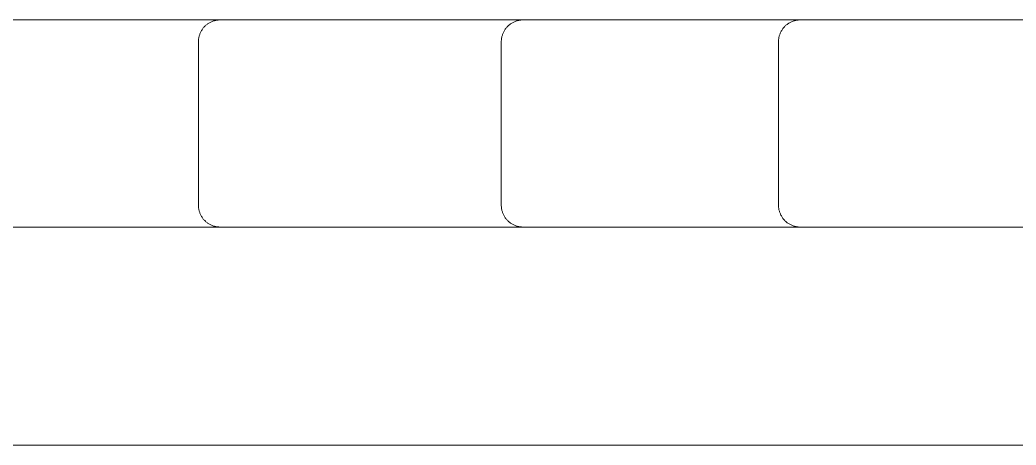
# Model space of a CAD drawing. Header units: inches. Extents: x -6 to 195, y -3 to 126.
# Drawn here: x 150.34 to 157.53, y 123.28 to 126.35 of the extents above; entities that cross this region are included whole.
import ezdxf

# ---------------------------------------------------------------- set-up
doc = ezdxf.new("R2010")
doc.units = ezdxf.units.IN
doc.layers.add('ZANO_R', color=7, linetype='Continuous', lineweight=0)

msp = doc.modelspace()

# ---------------------------------------------------------------- linework, layer by layer
at = {"layer": 'ZANO_R'}
for p, q in [((151.3245357362407, 126.3482925959115), (149.4174810509999, 126.3482925959115)), ((151.7822822811895, 126.3482925959115), (151.3245357362407, 126.3482925959115)), ((151.6477280095642, 126.272636505551), (151.6506000229488, 126.2771826360481)), ((151.6506000229488, 126.2771826360481), (151.6536255719561, 126.2816280625275)), ((151.6536255719561, 126.2816280625275), (151.6568011289314, 126.2859676018206)), ((151.6568011289314, 126.2859676018206), (151.6601229913172, 126.2901961942184)), ((151.6601229913172, 126.2901961942184), (151.6635872859702, 126.2943089093719)), ((151.6635872859702, 126.2943089093719), (151.6671899736784, 126.298300952039)), ((151.6671899736784, 126.298300952039), (151.6709268538689, 126.3021676676767)), ((151.6709268538689, 126.3021676676767), (151.6747935695062, 126.3059045478672)), ((151.6747935695062, 126.3059045478672), (151.6787856121732, 126.309507235575)), ((151.6787856121732, 126.309507235575), (151.6828983273267, 126.3129715302284)), ((151.6828983273267, 126.3129715302284), (151.687126919725, 126.3162933926142)), ((151.687126919725, 126.3162933926142), (151.6914664590181, 126.3194689495895)), ((151.6914664590181, 126.3194689495895), (151.695911885497, 126.3224944985968)), ((151.695911885497, 126.3224944985968), (151.7004580159942, 126.3253665119814)), ((151.7004580159942, 126.3253665119814), (151.7050995499244, 126.3280816411043)), ((151.7050995499244, 126.3280816411043), (151.7098310754664, 126.3306367202463)), ((151.7098310754664, 126.3306367202463), (151.7146470758739, 126.3330287702993)), ((151.7146470758739, 126.3330287702993), (151.719541935905, 126.33525500224)), ((151.719541935905, 126.33525500224), (151.7245099483721, 126.3373128203816)), ((151.7245099483721, 126.3373128203816), (151.7295453207948, 126.3391998254006)), ((151.7295453207948, 126.3391998254006), (151.7346421821549, 126.3409138171328)), ((151.7346421821549, 126.3409138171328), (151.7397945897387, 126.3424527971406)), ((151.7397945897387, 126.3424527971406), (151.7449965360706, 126.3438149710428)), ((151.7449965360706, 126.3438149710428), (151.7502419559132, 126.3449987506051)), ((151.7502419559132, 126.3449987506051), (151.7555247333421, 126.3460027555934)), ((151.7555247333421, 126.3460027555934), (151.7608387088744, 126.346825815383)), ((151.7608387088744, 126.346825815383), (151.7661776866535, 126.3474669703232)), ((151.7661776866535, 126.3474669703232), (151.7715354416687, 126.3479254728554)), ((151.7715354416687, 126.3479254728554), (151.7769057270184, 126.3482007883867)), ((151.7769057270184, 126.3482007883867), (151.7822822811895, 126.3482925959115)), ((153.548634404372, 126.3482925959115), (151.7822822811895, 126.3482925959115)), ((153.9656363949512, 126.3482925959115), (153.548634404372, 126.3482925959115)), ((153.8354648597256, 126.272636505561), (153.8383368731102, 126.2771826360586)), ((153.8383368731102, 126.2771826360586), (153.8413624221175, 126.2816280625384)), ((153.8413624221175, 126.2816280625384), (153.8445379790928, 126.2859676018315)), ((153.8445379790928, 126.2859676018315), (153.8478598414786, 126.2901961942302)), ((153.8478598414786, 126.2901961942302), (153.8513241361316, 126.2943089093842)), ((153.8513241361316, 126.2943089093842), (153.8549268238403, 126.2983009520517)), ((153.8549268238403, 126.2983009520517), (153.8586637040307, 126.3021676676894)), ((153.8586637040307, 126.3021676676894), (153.8625304196685, 126.3059045478799)), ((153.8625304196685, 126.3059045478799), (153.866522462336, 126.3095072355882)), ((153.866522462336, 126.3095072355882), (153.8706351774899, 126.3129715302416)), ((153.8706351774899, 126.3129715302416), (153.8748637698886, 126.3162933926274)), ((153.8748637698886, 126.3162933926274), (153.8792033091818, 126.3194689496027)), ((153.8792033091818, 126.3194689496027), (153.8836487356616, 126.32249449861)), ((153.8836487356616, 126.32249449861), (153.8881948661592, 126.3253665119946)), ((153.8881948661592, 126.3253665119946), (153.8928364000899, 126.328081641117)), ((153.8928364000899, 126.328081641117), (153.8975679256328, 126.330636720259)), ((153.8975679256328, 126.330636720259), (153.9023839260408, 126.3330287703116)), ((153.9023839260408, 126.3330287703116), (153.9072787860723, 126.3352550022519)), ((153.9072787860723, 126.3352550022519), (153.9122467985403, 126.337312820393)), ((153.9122467985403, 126.337312820393), (153.917282170964, 126.339199825411)), ((153.917282170964, 126.339199825411), (153.9223790323244, 126.3409138171428)), ((153.9223790323244, 126.3409138171428), (153.9275314399092, 126.3424527971501)), ((153.9275314399092, 126.3424527971501), (153.9327333862416, 126.343814971051)), ((153.9327333862416, 126.343814971051), (153.9379788060846, 126.3449987506124)), ((153.9379788060846, 126.3449987506124), (153.943261583514, 126.3460027555998)), ((153.943261583514, 126.3460027555998), (153.9485755590472, 126.3468258153885)), ((153.9485755590472, 126.3468258153885), (153.9539145368267, 126.3474669703273)), ((153.9539145368267, 126.3474669703273), (153.9592722918424, 126.3479254728582)), ((153.9592722918424, 126.3479254728582), (153.9646425771925, 126.3482007883881)), ((153.9646425771925, 126.3482007883881), (153.9700191313646, 126.3482925959115)), ((155.5888899398637, 126.3482925959115), (153.9700191313646, 126.3482925959115)), ((155.9680597675392, 126.3482925959115), (155.5888899398637, 126.3482925959115)), ((155.8377414235702, 126.2726365055728), (155.8406134369548, 126.2771826360713)), ((155.8406134369548, 126.2771826360713), (155.8436389859617, 126.2816280625516)), ((155.8436389859617, 126.2816280625516), (155.846814542937, 126.2859676018456)), ((155.846814542937, 126.2859676018456), (155.8501364053227, 126.2901961942448)), ((155.8501364053227, 126.2901961942448), (155.8536006999766, 126.2943089093992)), ((155.8536006999766, 126.2943089093992), (155.8572033876849, 126.2983009520672)), ((155.8572033876849, 126.2983009520672), (155.8609402678758, 126.3021676677054)), ((155.8609402678758, 126.3021676677054), (155.864806983514, 126.3059045478963)), ((155.864806983514, 126.3059045478963), (155.8687990261819, 126.309507235605)), ((155.8687990261819, 126.309507235605), (155.8729117413368, 126.3129715302584)), ((155.8729117413368, 126.3129715302584), (155.8771403337355, 126.3162933926442)), ((155.8771403337355, 126.3162933926442), (155.88147987303, 126.3194689496195)), ((155.88147987303, 126.3194689496195), (155.8859252995103, 126.3224944986268)), ((155.8859252995103, 126.3224944986268), (155.8904714300083, 126.325366512011)), ((155.8904714300083, 126.325366512011), (155.8951129639399, 126.3280816411334)), ((155.8951129639399, 126.3280816411334), (155.8998444894837, 126.3306367202749)), ((155.8998444894837, 126.3306367202749), (155.9046604898922, 126.333028770327)), ((155.9046604898922, 126.333028770327), (155.9095553499246, 126.3352550022669)), ((155.9095553499246, 126.3352550022669), (155.9145233623935, 126.3373128204075)), ((155.9145233623935, 126.3373128204075), (155.9195587348181, 126.3391998254247)), ((155.9195587348181, 126.3391998254247), (155.924655596179, 126.3409138171555)), ((155.924655596179, 126.3409138171555), (155.9298080037647, 126.3424527971615)), ((155.9298080037647, 126.3424527971615), (155.935009950098, 126.3438149710619)), ((155.935009950098, 126.3438149710619), (155.940255369942, 126.3449987506219)), ((155.940255369942, 126.3449987506219), (155.9455381473722, 126.346002755608)), ((155.9455381473722, 126.346002755608), (155.9508521229063, 126.3468258153953)), ((155.9508521229063, 126.3468258153953), (155.9561911006858, 126.3474669703323)), ((155.9561911006858, 126.3474669703323), (155.9615488557029, 126.3479254728618)), ((155.9615488557029, 126.3479254728618), (155.9669191410535, 126.3482007883899)), ((155.9669191410535, 126.3482007883899), (155.9722956952255, 126.3482925959115)), ((157.4374724273848, 126.3482925959115), (155.9722956952255, 126.3482925959115)), ((157.7773160797697, 126.3482925959115), (157.4374724273848, 126.3482925959115)), ((151.6251690486902, 126.2015590798765), (151.6256275512224, 126.2069168348921)), ((151.6256275512224, 126.2069168348921), (151.6262687061626, 126.2122558126707)), ((151.6262687061626, 126.2122558126707), (151.6270917659522, 126.2175697882035)), ((151.6270917659522, 126.2175697882035), (151.6280957709405, 126.2228525656319)), ((151.6280957709405, 126.2228525656319), (151.6292795505028, 126.228097985475)), ((151.6292795505028, 126.228097985475), (151.6306417244045, 126.2332999318069)), ((151.6306417244045, 126.2332999318069), (151.6321807044128, 126.2384523393907)), ((151.6321807044128, 126.2384523393907), (151.633894696145, 126.2435492007503)), ((151.633894696145, 126.2435492007503), (151.635781701164, 126.2485845731735)), ((151.635781701164, 126.2485845731735), (151.6378395193055, 126.2535525856406)), ((151.6378395193055, 126.2535525856406), (151.6400657512463, 126.2584474456717)), ((151.6400657512463, 126.2584474456717), (151.6424578012993, 126.2632634460788)), ((151.6424578012993, 126.2632634460788), (151.6450128804413, 126.2679949716212)), ((151.6450128804413, 126.2679949716212), (151.6477280095642, 126.272636505551)), ((153.812905898862, 126.2015590798774), (153.8133644013928, 126.2069168348935)), ((153.8133644013928, 126.2069168348935), (153.8140055563317, 126.212255812673)), ((153.8140055563317, 126.212255812673), (153.8148286161204, 126.2175697882058)), ((153.8148286161204, 126.2175697882058), (153.8158326211078, 126.2228525656355)), ((153.8158326211078, 126.2228525656355), (153.8170164006688, 126.2280979854786)), ((153.8170164006688, 126.2280979854786), (153.81837857457, 126.233299931811)), ((153.81837857457, 126.233299931811), (153.8199175545774, 126.2384523393957)), ((153.8199175545774, 126.2384523393957), (153.8216315463092, 126.2435492007562)), ((153.8216315463092, 126.2435492007562), (153.8235185513272, 126.2485845731799)), ((153.8235185513272, 126.2485845731799), (153.8255763694683, 126.2535525856479)), ((153.8255763694683, 126.2535525856479), (153.8278026014086, 126.2584474456794)), ((153.8278026014086, 126.2584474456794), (153.8301946514612, 126.2632634460874)), ((153.8301946514612, 126.2632634460874), (153.8327497306027, 126.2679949716303)), ((153.8327497306027, 126.2679949716303), (153.8354648597256, 126.272636505561)), ((155.8151824627198, 126.2015590798787), (155.8156409652493, 126.2069168348953)), ((155.8156409652493, 126.2069168348953), (155.8162821201863, 126.2122558126753)), ((155.8162821201863, 126.2122558126753), (155.8171051799736, 126.2175697882094)), ((155.8171051799736, 126.2175697882094), (155.8181091849597, 126.2228525656392)), ((155.8181091849597, 126.2228525656392), (155.8192929645197, 126.2280979854836)), ((155.8192929645197, 126.2280979854836), (155.8206551384201, 126.2332999318169)), ((155.8206551384201, 126.2332999318169), (155.8221941184261, 126.2384523394021)), ((155.8221941184261, 126.2384523394021), (155.8239081101569, 126.2435492007635)), ((155.8239081101569, 126.2435492007635), (155.8257951151741, 126.2485845731881)), ((155.8257951151741, 126.2485845731881), (155.8278529333147, 126.2535525856565)), ((155.8278529333147, 126.2535525856565), (155.8300791652541, 126.2584474456894)), ((155.8300791652541, 126.2584474456894), (155.8324712153067, 126.2632634460979)), ((155.8324712153067, 126.2632634460979), (155.8350262944477, 126.2679949716412)), ((155.8350262944477, 126.2679949716412), (155.8377414235702, 126.2726365055728)), ((151.6248019256341, 126.1908122403556), (151.6248937331588, 126.1961887945272)), ((151.6248019256341, 125.0097095736892), (151.6248019256341, 126.1908122403556)), ((151.6248937331588, 126.1961887945272), (151.6251690486902, 126.2015590798765)), ((153.8125387758087, 126.1908122403556), (153.8126305833321, 126.1961887945276)), ((153.8125387758087, 125.0097095736892), (153.8125387758087, 126.1908122403556)), ((153.8126305833321, 126.1961887945276), (153.812905898862, 126.2015590798774)), ((155.8148153396701, 126.1908122403556), (155.8149071471917, 126.1961887945281)), ((155.8148153396701, 125.0097095736892), (155.8148153396701, 126.1908122403556)), ((155.8149071471917, 126.1961887945281), (155.8151824627198, 126.2015590798787)), ((151.6248937331593, 125.0043330195181), (151.6248019256341, 125.0097095736892)), ((151.6251690486911, 124.9989627341683), (151.6248937331593, 125.0043330195181)), ((151.6256275512237, 124.9936049791531), (151.6251690486911, 124.9989627341683)), ((151.626268706164, 124.9882660013745), (151.6256275512237, 124.9936049791531)), ((151.627091765954, 124.9829520258422), (151.626268706164, 124.9882660013745)), ((151.6280957709428, 124.9776692484138), (151.627091765954, 124.9829520258422)), ((153.8126305833339, 125.0043330195181), (153.8125387758091, 125.0097095736892)), ((153.8129058988657, 124.9989627341683), (153.8126305833339, 125.0043330195181)), ((153.8133644013983, 124.9936049791531), (153.8129058988657, 124.9989627341683)), ((153.8140055563385, 124.9882660013745), (153.8133644013983, 124.9936049791531)), ((153.8148286161286, 124.9829520258422), (153.8140055563385, 124.9882660013745)), ((153.8158326211174, 124.9776692484138), (153.8148286161286, 124.9829520258422)), ((155.8149079157934, 125.004310567138), (155.8148153396701, 125.0097095736892)), ((155.8151855353231, 124.9989179082881), (155.8149079157934, 125.004310567138)), ((155.815647871857, 124.9935379373769), (155.8151855353231, 124.9989179082881)), ((155.8162943818188, 124.9881769797248), (155.815647871857, 124.9935379373769)), ((155.8171243050961, 124.9828413382984), (155.8162943818188, 124.9881769797248)), ((155.8181366659342, 124.9775372862996), (155.8171243050961, 124.9828413382984)), ((151.6292795505051, 124.9724238285712), (151.6280957709428, 124.9776692484138)), ((151.6306417244077, 124.9672218822398), (151.6292795505051, 124.9724238285712)), ((151.632180704416, 124.9620694746554), (151.6306417244077, 124.9672218822398)), ((151.6338946961482, 124.9569726132959), (151.632180704416, 124.9620694746554)), ((151.6357817011672, 124.9519372408731), (151.6338946961482, 124.9569726132959)), ((151.6378395193092, 124.9469692284065), (151.6357817011672, 124.9519372408731)), ((151.6400657512499, 124.9420743683754), (151.6378395193092, 124.9469692284065)), ((151.642457801303, 124.9372583679683), (151.6400657512499, 124.9420743683754)), ((151.6450128804449, 124.9325268424263), (151.642457801303, 124.9372583679683)), ((151.6477280095683, 124.9278853084966), (151.6450128804449, 124.9325268424263)), ((151.6506000229529, 124.9233391779994), (151.6477280095683, 124.9278853084966)), ((151.6536255719602, 124.9188937515205), (151.6506000229529, 124.9233391779994)), ((151.6568011289355, 124.9145542122278), (151.6536255719602, 124.9188937515205)), ((151.6601229913208, 124.9103256198296), (151.6568011289355, 124.9145542122278)), ((151.6635872859742, 124.9062129046765), (151.6601229913208, 124.9103256198296)), ((153.8170164006801, 124.9724238285712), (153.8158326211174, 124.9776692484138)), ((153.8183785745823, 124.9672218822393), (153.8170164006801, 124.9724238285712)), ((153.8199175545906, 124.9620694746554), (153.8183785745823, 124.9672218822393)), ((153.8216315463228, 124.9569726132959), (153.8199175545906, 124.9620694746554)), ((153.8235185513417, 124.9519372408731), (153.8216315463228, 124.9569726132959)), ((153.8255763694838, 124.9469692284065), (153.8235185513417, 124.9519372408731)), ((153.8278026014245, 124.9420743683754), (153.8255763694838, 124.9469692284065)), ((153.8301946514775, 124.9372583679683), (153.8278026014245, 124.9420743683754)), ((153.83274973062, 124.9325268424263), (153.8301946514775, 124.9372583679683)), ((153.8354648597428, 124.9278853084966), (153.83274973062, 124.9325268424263)), ((153.8383368731274, 124.9233391779994), (153.8354648597428, 124.9278853084966)), ((153.8413624221348, 124.9188937515205), (153.8383368731274, 124.9233391779994)), ((153.8445379791101, 124.9145542122278), (153.8413624221348, 124.9188937515205)), ((153.8478598414958, 124.9103256198296), (153.8445379791101, 124.9145542122278)), ((153.8513241361488, 124.9062129046761), (153.8478598414958, 124.9103256198296)), ((155.8193302740838, 124.9722710597889), (155.8181366659342, 124.9775372862996)), ((155.8207037262, 124.9670488503557), (155.8193302740838, 124.9722710597889)), ((155.8222554074928, 124.9618767978386), (155.8207037262, 124.9670488503557)), ((155.8239834936248, 124.9567609831042), (155.8222554074928, 124.9618767978386)), ((155.8258859528569, 124.9517074209007), (155.8239834936248, 124.9567609831042)), ((155.8279605484358, 124.9467220527836), (155.8258859528569, 124.9517074209007)), ((155.8302048412261, 124.9418107401334), (155.8279605484358, 124.9467220527836)), ((155.8326161925752, 124.9369792572611), (155.8302048412261, 124.9418107401334)), ((155.8351917674177, 124.93223328462), (155.8326161925752, 124.9369792572611)), ((155.8379285376077, 124.9275784021293), (155.8351917674177, 124.93223328462)), ((155.8408232854795, 124.9230200826109), (155.8379285376077, 124.9275784021293)), ((155.8438726076306, 124.9185636853554), (155.8408232854795, 124.9230200826109)), ((155.8470729189221, 124.9142144498237), (155.8438726076306, 124.9185636853554)), ((155.8504204566957, 124.9099774894826), (155.8470729189221, 124.9142144498237)), ((155.8539112851959, 124.9058577857968), (155.8504204566957, 124.9099774894826)), ((135.0537453258758, 124.8522292181337), (164.4632017258791, 124.8522292181333)), ((151.6671899736821, 124.9022208620095), (151.6635872859742, 124.9062129046765)), ((151.6709268538725, 124.8983541463722), (151.6671899736821, 124.9022208620095)), ((151.6747935695103, 124.8946172661817), (151.6709268538725, 124.8983541463722)), ((151.6787856121769, 124.8910145784735), (151.6747935695103, 124.8946172661817)), ((151.6828983273303, 124.8875502838205), (151.6787856121769, 124.8910145784735)), ((151.6871269197281, 124.8842284214347), (151.6828983273303, 124.8875502838205)), ((151.6914664590208, 124.8810528644594), (151.6871269197281, 124.8842284214347)), ((151.6959118855002, 124.8780273154521), (151.6914664590208, 124.8810528644594)), ((151.7004580159969, 124.8751553020675), (151.6959118855002, 124.8780273154521)), ((151.7050995499271, 124.8724401729446), (151.7004580159969, 124.8751553020675)), ((151.7098310754691, 124.8698850938026), (151.7050995499271, 124.8724401729446)), ((151.7146470758762, 124.8674930437492), (151.7098310754691, 124.8698850938026)), ((151.7195419359068, 124.8652668118084), (151.7146470758762, 124.8674930437492)), ((151.7245099483739, 124.8632089936664), (151.7195419359068, 124.8652668118084)), ((151.7295453207967, 124.8613219886474), (151.7245099483739, 124.8632089936664)), ((151.7346421821562, 124.8596079969152), (151.7295453207967, 124.8613219886474)), ((151.7397945897401, 124.8580690169069), (151.7346421821562, 124.8596079969152)), ((151.7449965360715, 124.8567068430048), (151.7397945897401, 124.8580690169069)), ((151.7502419559141, 124.855523063442), (151.7449965360715, 124.8567068430048)), ((151.7555247333426, 124.8545190584532), (151.7502419559141, 124.855523063442)), ((151.7608387088753, 124.8536959986632), (151.7555247333426, 124.8545190584532)), ((151.7661776866535, 124.8530548437229), (151.7608387088753, 124.8536959986632)), ((151.7715354416691, 124.8525963411903), (151.7661776866535, 124.8530548437229)), ((151.7769057270184, 124.8523210256585), (151.7715354416691, 124.8525963411903)), ((151.7822822811895, 124.8522292181337), (151.7769057270184, 124.8523210256585)), ((153.8549268238571, 124.9022208620095), (153.8513241361488, 124.9062129046761)), ((153.8586637040471, 124.8983541463717), (153.8549268238571, 124.9022208620095)), ((153.8625304196848, 124.8946172661817), (153.8586637040471, 124.8983541463717)), ((153.8665224623514, 124.8910145784735), (153.8625304196848, 124.8946172661817)), ((153.8706351775049, 124.8875502838205), (153.8665224623514, 124.8910145784735)), ((153.8748637699027, 124.8842284214347), (153.8706351775049, 124.8875502838205)), ((153.8792033091959, 124.8810528644594), (153.8748637699027, 124.8842284214347)), ((153.8836487356748, 124.8780273154521), (153.8792033091959, 124.8810528644594)), ((153.8881948661719, 124.8751553020675), (153.8836487356748, 124.8780273154521)), ((153.8928364001017, 124.8724401729446), (153.8881948661719, 124.8751553020675)), ((153.8975679256437, 124.8698850938026), (153.8928364001017, 124.8724401729446)), ((153.9023839260508, 124.8674930437492), (153.8975679256437, 124.8698850938026)), ((153.9072787860814, 124.8652668118084), (153.9023839260508, 124.8674930437492)), ((153.9122467985485, 124.8632089936664), (153.9072787860814, 124.8652668118084)), ((153.9172821709712, 124.8613219886474), (153.9122467985485, 124.8632089936664)), ((153.9223790323308, 124.8596079969152), (153.9172821709712, 124.8613219886474)), ((153.9275314399147, 124.8580690169069), (153.9223790323308, 124.8596079969152)), ((153.9327333862466, 124.8567068430048), (153.9275314399147, 124.8580690169069)), ((153.9379788060887, 124.855523063442), (153.9327333862466, 124.8567068430048)), ((153.9432615835176, 124.8545190584532), (153.9379788060887, 124.855523063442)), ((153.9485755590499, 124.8536959986632), (153.9432615835176, 124.8545190584532)), ((153.9539145368285, 124.8530548437229), (153.9485755590499, 124.8536959986632)), ((153.9592722918437, 124.8525963411903), (153.9539145368285, 124.8530548437229)), ((153.9646425771934, 124.8523210256585), (153.9592722918437, 124.8525963411903)), ((153.9700191313646, 124.8522292181333), (153.9646425771934, 124.8523210256585)), ((155.8575413001981, 124.90186018237), (155.8539112851959, 124.9058577857968)), ((155.8613062338341, 124.8979893792498), (155.8575413001981, 124.90186018237)), ((155.8652016596088, 124.8942499274035), (155.8613062338341, 124.8979893792498)), ((155.8692229976064, 124.8906462233667), (155.8652016596088, 124.8942499274035)), ((155.8733655198735, 124.8871825040733), (155.8692229976064, 124.8906462233667)), ((155.8776243559778, 124.8838628418753), (155.8733655198735, 124.8871825040733)), ((155.8819944987363, 124.8806911397537), (155.8776243559778, 124.8838628418753)), ((155.8864708101, 124.8776711267315), (155.8819944987363, 124.8806911397537)), ((155.8910480271952, 124.8748063534877), (155.8864708101, 124.8776711267315)), ((155.895720768513, 124.8721001881836), (155.8910480271952, 124.8748063534877)), ((155.9004835402338, 124.8695558125019), (155.895720768513, 124.8721001881836)), ((155.9053307426893, 124.8671762179074), (155.9004835402338, 124.8695558125019)), ((155.9102566769429, 124.8649642021287), (155.9053307426893, 124.8671762179074)), ((155.9152555514925, 124.8629223658686), (155.9102566769429, 124.8649642021287)), ((155.9203214890795, 124.8610531097488), (155.9152555514925, 124.8629223658686)), ((155.9254485335969, 124.8593586314832), (155.9203214890795, 124.8610531097488)), ((155.9306306570943, 124.8578409232987), (155.9254485335969, 124.8593586314832)), ((155.935861766864, 124.8565017695901), (155.9306306570943, 124.8578409232987)), ((155.9411357126032, 124.8553427448214), (155.935861766864, 124.8565017695901)), ((155.9464462936476, 124.8543652116778), (155.9411357126032, 124.8553427448214)), ((155.9517872662595, 124.8535703194611), (155.9464462936476, 124.8543652116778)), ((155.957152350969, 124.8529590027392), (155.9517872662595, 124.8535703194611)), ((155.962535239958, 124.852531980247), (155.957152350969, 124.8529590027392)), ((155.9679296044751, 124.8522897540424), (155.962535239958, 124.852531980247)), ((164.4632017258791, 123.277425662578), (135.0537453258758, 123.277425662578))]:
    msp.add_line(p, q, dxfattribs=at)

doc.saveas('drawing.dxf')
